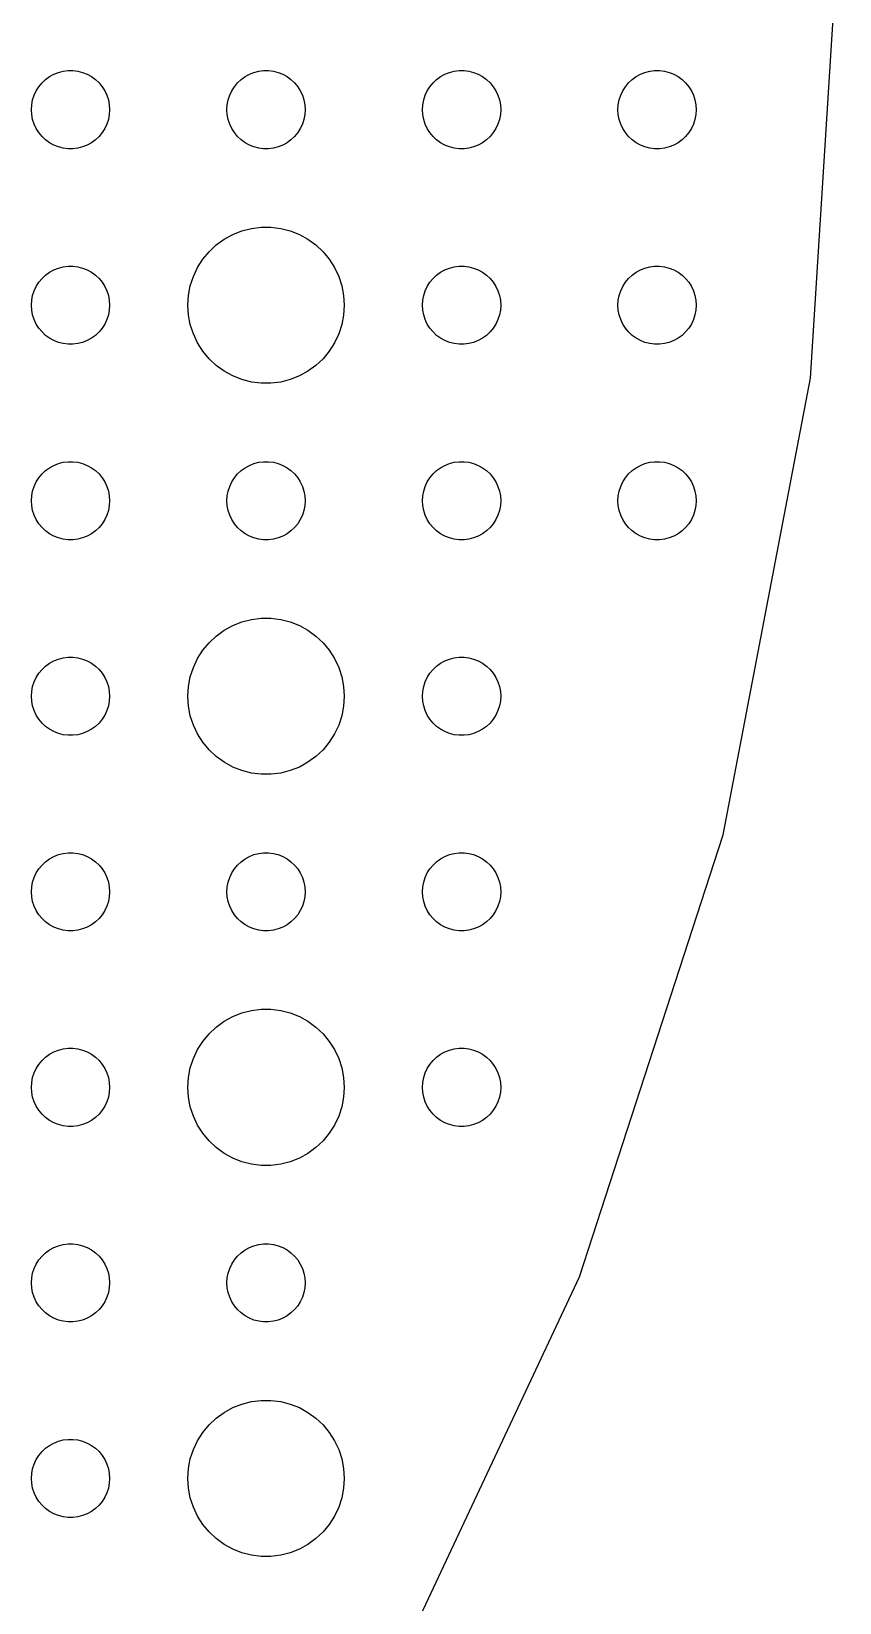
# Model space of a CAD drawing. Header units: metres. Extents: x -142 to 142, y -142 to 142.
# Drawn here: x 111 to 142, y -64.8 to -4.5 of the extents above; entities that cross this region are included whole.
import ezdxf

# ---------------------------------------------------------------- set-up
doc = ezdxf.new("R2010")
doc.units = ezdxf.units.M

msp = doc.modelspace()

# ---------------------------------------------------------------- linework, layer by layer
for p, q in [((140.88, -17.7973), (142, 0)), ((112.219, -6.02657), (112.406, -6.00294)), ((112.406, -6.00294), (112.594, -6.00294)), ((112.594, -6.00294), (112.781, -6.02657)), ((119.719, -6.02657), (119.906, -6.00294)), ((119.906, -6.00294), (120.094, -6.00294)), ((120.094, -6.00294), (120.281, -6.02657)), ((127.219, -6.02657), (127.406, -6.00294)), ((127.406, -6.00294), (127.594, -6.00294)), ((127.594, -6.00294), (127.781, -6.02657)), ((134.719, -6.02657), (134.906, -6.00294)), ((134.906, -6.00294), (135.094, -6.00294)), ((135.094, -6.00294), (135.281, -6.02657)), ((111.186, -6.77736), (111.286, -6.61832)), ((111.286, -6.61832), (111.407, -6.47318)), ((111.407, -6.47318), (111.544, -6.34422)), ((111.544, -6.34422), (111.696, -6.23351)), ((111.696, -6.23351), (111.861, -6.14275)), ((111.861, -6.14275), (112.036, -6.07341)), ((112.036, -6.07341), (112.219, -6.02657)), ((112.781, -6.02657), (112.964, -6.07341)), ((112.964, -6.07341), (113.139, -6.14275)), ((113.139, -6.14275), (113.304, -6.23351)), ((113.304, -6.23351), (113.456, -6.34422)), ((113.456, -6.34422), (113.593, -6.47318)), ((113.593, -6.47318), (113.714, -6.61832)), ((113.714, -6.61832), (113.814, -6.77736)), ((118.686, -6.77736), (118.786, -6.61832)), ((118.786, -6.61832), (118.907, -6.47318)), ((118.907, -6.47318), (119.044, -6.34422)), ((119.044, -6.34422), (119.196, -6.23351)), ((119.196, -6.23351), (119.361, -6.14275)), ((119.361, -6.14275), (119.536, -6.07341)), ((119.536, -6.07341), (119.719, -6.02657)), ((120.281, -6.02657), (120.464, -6.07341)), ((120.464, -6.07341), (120.639, -6.14275)), ((120.639, -6.14275), (120.804, -6.23351)), ((120.804, -6.23351), (120.956, -6.34422)), ((120.956, -6.34422), (121.093, -6.47318)), ((121.093, -6.47318), (121.214, -6.61832)), ((121.214, -6.61832), (121.314, -6.77736)), ((126.186, -6.77736), (126.286, -6.61832)), ((126.286, -6.61832), (126.407, -6.47318)), ((126.407, -6.47318), (126.544, -6.34422)), ((126.544, -6.34422), (126.696, -6.23351)), ((126.696, -6.23351), (126.861, -6.14275)), ((126.861, -6.14275), (127.036, -6.07341)), ((127.036, -6.07341), (127.219, -6.02657)), ((127.781, -6.02657), (127.964, -6.07341)), ((127.964, -6.07341), (128.139, -6.14275)), ((128.139, -6.14275), (128.304, -6.23351)), ((128.304, -6.23351), (128.456, -6.34422)), ((128.456, -6.34422), (128.593, -6.47318)), ((128.593, -6.47318), (128.714, -6.61832)), ((128.714, -6.61832), (128.814, -6.77736)), ((133.686, -6.77736), (133.786, -6.61832)), ((133.786, -6.61832), (133.907, -6.47318)), ((133.907, -6.47318), (134.044, -6.34422)), ((134.044, -6.34422), (134.196, -6.23351)), ((134.196, -6.23351), (134.361, -6.14275)), ((134.361, -6.14275), (134.536, -6.07341)), ((134.536, -6.07341), (134.719, -6.02657)), ((135.281, -6.02657), (135.464, -6.07341)), ((135.464, -6.07341), (135.639, -6.14275)), ((135.639, -6.14275), (135.804, -6.23351)), ((135.804, -6.23351), (135.956, -6.34422)), ((135.956, -6.34422), (136.093, -6.47318)), ((136.093, -6.47318), (136.214, -6.61832)), ((136.214, -6.61832), (136.314, -6.77736)), ((111.012, -7.312), (111.047, -7.12695)), ((111.047, -7.12695), (111.105, -6.9478)), ((111.105, -6.9478), (111.186, -6.77736)), ((113.814, -6.77736), (113.895, -6.9478)), ((113.895, -6.9478), (113.953, -7.12695)), ((113.953, -7.12695), (113.988, -7.312)), ((118.512, -7.312), (118.547, -7.12695)), ((118.547, -7.12695), (118.605, -6.9478)), ((118.605, -6.9478), (118.686, -6.77736)), ((121.314, -6.77736), (121.395, -6.9478)), ((121.395, -6.9478), (121.453, -7.12695)), ((121.453, -7.12695), (121.488, -7.312)), ((126.012, -7.312), (126.047, -7.12695)), ((126.047, -7.12695), (126.105, -6.9478)), ((126.105, -6.9478), (126.186, -6.77736)), ((128.814, -6.77736), (128.895, -6.9478)), ((128.895, -6.9478), (128.953, -7.12695)), ((128.953, -7.12695), (128.988, -7.312)), ((133.512, -7.312), (133.547, -7.12695)), ((133.547, -7.12695), (133.605, -6.9478)), ((133.605, -6.9478), (133.686, -6.77736)), ((136.314, -6.77736), (136.395, -6.9478)), ((136.395, -6.9478), (136.453, -7.12695)), ((136.453, -7.12695), (136.488, -7.312)), ((111, -7.5), (111.012, -7.312)), ((111.012, -7.68799), (111, -7.5)), ((111.047, -7.87303), (111.012, -7.68799)), ((113.988, -7.68799), (113.953, -7.87303)), ((113.988, -7.312), (114, -7.5)), ((114, -7.5), (113.988, -7.68799)), ((118.5, -7.5), (118.512, -7.312)), ((118.512, -7.68799), (118.5, -7.5)), ((118.547, -7.87303), (118.512, -7.68799)), ((121.488, -7.68799), (121.453, -7.87303)), ((121.488, -7.312), (121.5, -7.5)), ((121.5, -7.5), (121.488, -7.68799)), ((126, -7.5), (126.012, -7.312)), ((126.012, -7.68799), (126, -7.5)), ((126.047, -7.87303), (126.012, -7.68799)), ((128.988, -7.68799), (128.953, -7.87303)), ((128.988, -7.312), (129, -7.5)), ((129, -7.5), (128.988, -7.68799)), ((133.5, -7.5), (133.512, -7.312)), ((133.512, -7.68799), (133.5, -7.5)), ((133.547, -7.87303), (133.512, -7.68799)), ((136.488, -7.68799), (136.453, -7.87303)), ((136.488, -7.312), (136.5, -7.5)), ((136.5, -7.5), (136.488, -7.68799)), ((111.105, -8.05219), (111.047, -7.87303)), ((111.186, -8.22263), (111.105, -8.05219)), ((111.286, -8.38167), (111.186, -8.22263)), ((111.407, -8.52681), (111.286, -8.38167)), ((113.714, -8.38167), (113.593, -8.52681)), ((113.814, -8.22263), (113.714, -8.38167)), ((113.895, -8.05219), (113.814, -8.22263)), ((113.953, -7.87303), (113.895, -8.05219)), ((118.605, -8.05219), (118.547, -7.87303)), ((118.686, -8.22263), (118.605, -8.05219)), ((118.786, -8.38167), (118.686, -8.22263)), ((118.907, -8.52681), (118.786, -8.38167)), ((121.214, -8.38167), (121.093, -8.52681)), ((121.314, -8.22263), (121.214, -8.38167)), ((121.395, -8.05219), (121.314, -8.22263)), ((121.453, -7.87303), (121.395, -8.05219)), ((126.105, -8.05219), (126.047, -7.87303)), ((126.186, -8.22263), (126.105, -8.05219)), ((126.286, -8.38167), (126.186, -8.22263)), ((126.407, -8.52681), (126.286, -8.38167)), ((128.714, -8.38167), (128.593, -8.52681)), ((128.814, -8.22263), (128.714, -8.38167)), ((128.895, -8.05219), (128.814, -8.22263)), ((128.953, -7.87303), (128.895, -8.05219)), ((133.605, -8.05219), (133.547, -7.87303)), ((133.686, -8.22263), (133.605, -8.05219)), ((133.786, -8.38167), (133.686, -8.22263)), ((133.907, -8.52681), (133.786, -8.38167)), ((136.214, -8.38167), (136.093, -8.52681)), ((136.314, -8.22263), (136.214, -8.38167)), ((136.395, -8.05219), (136.314, -8.22263)), ((136.453, -7.87303), (136.395, -8.05219)), ((111.544, -8.65576), (111.407, -8.52681)), ((111.696, -8.76648), (111.544, -8.65576)), ((111.861, -8.85724), (111.696, -8.76648)), ((112.036, -8.92657), (111.861, -8.85724)), ((112.219, -8.97342), (112.036, -8.92657)), ((112.406, -8.99704), (112.219, -8.97342)), ((112.594, -8.99704), (112.406, -8.99704)), ((112.781, -8.97342), (112.594, -8.99704)), ((112.964, -8.92657), (112.781, -8.97342)), ((113.139, -8.85724), (112.964, -8.92657)), ((113.304, -8.76648), (113.139, -8.85724)), ((113.456, -8.65576), (113.304, -8.76648)), ((113.593, -8.52681), (113.456, -8.65576)), ((119.044, -8.65576), (118.907, -8.52681)), ((119.196, -8.76648), (119.044, -8.65576)), ((119.361, -8.85724), (119.196, -8.76648)), ((119.536, -8.92657), (119.361, -8.85724)), ((119.719, -8.97342), (119.536, -8.92657)), ((119.906, -8.99704), (119.719, -8.97342)), ((120.094, -8.99704), (119.906, -8.99704)), ((120.281, -8.97342), (120.094, -8.99704)), ((120.464, -8.92657), (120.281, -8.97342)), ((120.639, -8.85724), (120.464, -8.92657)), ((120.804, -8.76648), (120.639, -8.85724)), ((120.956, -8.65576), (120.804, -8.76648)), ((121.093, -8.52681), (120.956, -8.65576)), ((126.544, -8.65576), (126.407, -8.52681)), ((126.696, -8.76648), (126.544, -8.65576)), ((126.861, -8.85724), (126.696, -8.76648)), ((127.036, -8.92657), (126.861, -8.85724)), ((127.219, -8.97342), (127.036, -8.92657)), ((127.406, -8.99704), (127.219, -8.97342)), ((127.594, -8.99704), (127.406, -8.99704)), ((127.781, -8.97342), (127.594, -8.99704)), ((127.964, -8.92657), (127.781, -8.97342)), ((128.139, -8.85724), (127.964, -8.92657)), ((128.304, -8.76648), (128.139, -8.85724)), ((128.456, -8.65576), (128.304, -8.76648)), ((128.593, -8.52681), (128.456, -8.65576)), ((134.044, -8.65576), (133.907, -8.52681)), ((134.196, -8.76648), (134.044, -8.65576)), ((134.361, -8.85724), (134.196, -8.76648)), ((134.536, -8.92657), (134.361, -8.85724)), ((134.719, -8.97342), (134.536, -8.92657)), ((134.906, -8.99704), (134.719, -8.97342)), ((135.094, -8.99704), (134.906, -8.99704)), ((135.281, -8.97342), (135.094, -8.99704)), ((135.464, -8.92657), (135.281, -8.97342)), ((135.639, -8.85724), (135.464, -8.92657)), ((135.804, -8.76648), (135.639, -8.85724)), ((135.956, -8.65576), (135.804, -8.76648)), ((136.093, -8.52681), (135.956, -8.65576)), ((119.438, -12.0531), (119.812, -12.0059)), ((119.812, -12.0059), (120.188, -12.0059)), ((120.188, -12.0059), (120.562, -12.0531)), ((118.088, -12.6884), (118.393, -12.467)), ((118.393, -12.467), (118.723, -12.2855)), ((118.723, -12.2855), (119.073, -12.1468)), ((119.073, -12.1468), (119.438, -12.0531)), ((120.562, -12.0531), (120.927, -12.1468)), ((120.927, -12.1468), (121.277, -12.2855)), ((121.277, -12.2855), (121.607, -12.467)), ((121.607, -12.467), (121.912, -12.6884)), ((117.371, -13.5547), (117.573, -13.2366)), ((117.573, -13.2366), (117.813, -12.9464)), ((117.813, -12.9464), (118.088, -12.6884)), ((121.912, -12.6884), (122.187, -12.9464)), ((122.187, -12.9464), (122.427, -13.2366)), ((122.427, -13.2366), (122.629, -13.5547)), ((111.407, -13.9732), (111.544, -13.8442)), ((111.544, -13.8442), (111.696, -13.7335)), ((111.696, -13.7335), (111.861, -13.6427)), ((111.861, -13.6427), (112.036, -13.5734)), ((112.036, -13.5734), (112.219, -13.5266)), ((112.219, -13.5266), (112.406, -13.5029)), ((112.406, -13.5029), (112.594, -13.5029)), ((112.594, -13.5029), (112.781, -13.5266)), ((112.781, -13.5266), (112.964, -13.5734)), ((112.964, -13.5734), (113.139, -13.6427)), ((113.139, -13.6427), (113.304, -13.7335)), ((113.304, -13.7335), (113.456, -13.8442)), ((113.456, -13.8442), (113.593, -13.9732)), ((117.211, -13.8956), (117.371, -13.5547)), ((122.629, -13.5547), (122.789, -13.8956)), ((126.407, -13.9732), (126.544, -13.8442)), ((126.544, -13.8442), (126.696, -13.7335)), ((126.696, -13.7335), (126.861, -13.6427)), ((126.861, -13.6427), (127.036, -13.5734)), ((127.036, -13.5734), (127.219, -13.5266)), ((127.219, -13.5266), (127.406, -13.5029)), ((127.406, -13.5029), (127.594, -13.5029)), ((127.594, -13.5029), (127.781, -13.5266)), ((127.781, -13.5266), (127.964, -13.5734)), ((127.964, -13.5734), (128.139, -13.6427)), ((128.139, -13.6427), (128.304, -13.7335)), ((128.304, -13.7335), (128.456, -13.8442)), ((128.456, -13.8442), (128.593, -13.9732)), ((133.907, -13.9732), (134.044, -13.8442)), ((134.044, -13.8442), (134.196, -13.7335)), ((134.196, -13.7335), (134.361, -13.6427)), ((134.361, -13.6427), (134.536, -13.5734)), ((134.536, -13.5734), (134.719, -13.5266)), ((134.719, -13.5266), (134.906, -13.5029)), ((134.906, -13.5029), (135.094, -13.5029)), ((135.094, -13.5029), (135.281, -13.5266)), ((135.281, -13.5266), (135.464, -13.5734)), ((135.464, -13.5734), (135.639, -13.6427)), ((135.639, -13.6427), (135.804, -13.7335)), ((135.804, -13.7335), (135.956, -13.8442)), ((135.956, -13.8442), (136.093, -13.9732)), ((111.047, -14.627), (111.105, -14.4478)), ((111.105, -14.4478), (111.186, -14.2774)), ((111.186, -14.2774), (111.286, -14.1183)), ((111.286, -14.1183), (111.407, -13.9732)), ((113.593, -13.9732), (113.714, -14.1183)), ((113.714, -14.1183), (113.814, -14.2774)), ((113.814, -14.2774), (113.895, -14.4478)), ((113.895, -14.4478), (113.953, -14.627)), ((117.024, -14.624), (117.094, -14.2539)), ((117.094, -14.2539), (117.211, -13.8956)), ((122.789, -13.8956), (122.906, -14.2539)), ((122.906, -14.2539), (122.976, -14.624)), ((126.047, -14.627), (126.105, -14.4478)), ((126.105, -14.4478), (126.186, -14.2774)), ((126.186, -14.2774), (126.286, -14.1183)), ((126.286, -14.1183), (126.407, -13.9732)), ((128.593, -13.9732), (128.714, -14.1183)), ((128.714, -14.1183), (128.814, -14.2774)), ((128.814, -14.2774), (128.895, -14.4478)), ((128.895, -14.4478), (128.953, -14.627)), ((133.547, -14.627), (133.605, -14.4478)), ((133.605, -14.4478), (133.686, -14.2774)), ((133.686, -14.2774), (133.786, -14.1183)), ((133.786, -14.1183), (133.907, -13.9732)), ((136.093, -13.9732), (136.214, -14.1183)), ((136.214, -14.1183), (136.314, -14.2774)), ((136.314, -14.2774), (136.395, -14.4478)), ((136.395, -14.4478), (136.453, -14.627)), ((111, -15), (111.012, -14.812)), ((111.012, -15.188), (111, -15)), ((111.012, -14.812), (111.047, -14.627)), ((113.953, -14.627), (113.988, -14.812)), ((113.988, -14.812), (114, -15)), ((114, -15), (113.988, -15.188)), ((117, -15), (117.024, -14.624)), ((117.024, -15.376), (117, -15)), ((122.976, -14.624), (123, -15)), ((123, -15), (122.976, -15.376)), ((126, -15), (126.012, -14.812)), ((126.012, -15.188), (126, -15)), ((126.012, -14.812), (126.047, -14.627)), ((128.953, -14.627), (128.988, -14.812)), ((128.988, -14.812), (129, -15)), ((129, -15), (128.988, -15.188)), ((133.5, -15), (133.512, -14.812)), ((133.512, -15.188), (133.5, -15)), ((133.512, -14.812), (133.547, -14.627)), ((136.453, -14.627), (136.488, -14.812)), ((136.488, -14.812), (136.5, -15)), ((136.5, -15), (136.488, -15.188)), ((111.047, -15.373), (111.012, -15.188)), ((111.105, -15.5522), (111.047, -15.373)), ((111.186, -15.7226), (111.105, -15.5522)), ((113.895, -15.5522), (113.814, -15.7226)), ((113.953, -15.373), (113.895, -15.5522)), ((113.988, -15.188), (113.953, -15.373)), ((117.094, -15.7461), (117.024, -15.376)), ((122.976, -15.376), (122.906, -15.7461)), ((126.047, -15.373), (126.012, -15.188)), ((126.105, -15.5522), (126.047, -15.373)), ((126.186, -15.7226), (126.105, -15.5522)), ((128.895, -15.5522), (128.814, -15.7226)), ((128.953, -15.373), (128.895, -15.5522)), ((128.988, -15.188), (128.953, -15.373)), ((133.547, -15.373), (133.512, -15.188)), ((133.605, -15.5522), (133.547, -15.373)), ((133.686, -15.7226), (133.605, -15.5522)), ((136.395, -15.5522), (136.314, -15.7226)), ((136.453, -15.373), (136.395, -15.5522)), ((136.488, -15.188), (136.453, -15.373)), ((111.286, -15.8817), (111.186, -15.7226)), ((111.407, -16.0268), (111.286, -15.8817)), ((111.544, -16.1558), (111.407, -16.0268)), ((111.696, -16.2665), (111.544, -16.1558)), ((111.861, -16.3572), (111.696, -16.2665)), ((113.304, -16.2665), (113.139, -16.3572)), ((113.456, -16.1558), (113.304, -16.2665)), ((113.593, -16.0268), (113.456, -16.1558)), ((113.714, -15.8817), (113.593, -16.0268)), ((113.814, -15.7226), (113.714, -15.8817)), ((117.211, -16.1044), (117.094, -15.7461)), ((117.371, -16.4453), (117.211, -16.1044)), ((122.789, -16.1044), (122.629, -16.4453)), ((122.906, -15.7461), (122.789, -16.1044)), ((126.286, -15.8817), (126.186, -15.7226)), ((126.407, -16.0268), (126.286, -15.8817)), ((126.544, -16.1558), (126.407, -16.0268)), ((126.696, -16.2665), (126.544, -16.1558)), ((126.861, -16.3572), (126.696, -16.2665)), ((128.304, -16.2665), (128.139, -16.3572)), ((128.456, -16.1558), (128.304, -16.2665)), ((128.593, -16.0268), (128.456, -16.1558)), ((128.714, -15.8817), (128.593, -16.0268)), ((128.814, -15.7226), (128.714, -15.8817)), ((133.786, -15.8817), (133.686, -15.7226)), ((133.907, -16.0268), (133.786, -15.8817)), ((134.044, -16.1558), (133.907, -16.0268)), ((134.196, -16.2665), (134.044, -16.1558)), ((134.361, -16.3572), (134.196, -16.2665)), ((135.804, -16.2665), (135.639, -16.3572)), ((135.956, -16.1558), (135.804, -16.2665)), ((136.093, -16.0268), (135.956, -16.1558)), ((136.214, -15.8817), (136.093, -16.0268)), ((136.314, -15.7226), (136.214, -15.8817)), ((112.036, -16.4266), (111.861, -16.3572)), ((112.219, -16.4734), (112.036, -16.4266)), ((112.406, -16.497), (112.219, -16.4734)), ((112.594, -16.497), (112.406, -16.497)), ((112.781, -16.4734), (112.594, -16.497)), ((112.964, -16.4266), (112.781, -16.4734)), ((113.139, -16.3572), (112.964, -16.4266)), ((117.573, -16.7634), (117.371, -16.4453)), ((117.813, -17.0536), (117.573, -16.7634)), ((122.427, -16.7634), (122.187, -17.0536)), ((122.629, -16.4453), (122.427, -16.7634)), ((127.036, -16.4266), (126.861, -16.3572)), ((127.219, -16.4734), (127.036, -16.4266)), ((127.406, -16.497), (127.219, -16.4734)), ((127.594, -16.497), (127.406, -16.497)), ((127.781, -16.4734), (127.594, -16.497)), ((127.964, -16.4266), (127.781, -16.4734)), ((128.139, -16.3572), (127.964, -16.4266)), ((134.536, -16.4266), (134.361, -16.3572)), ((134.719, -16.4734), (134.536, -16.4266)), ((134.906, -16.497), (134.719, -16.4734)), ((135.094, -16.497), (134.906, -16.497)), ((135.281, -16.4734), (135.094, -16.497)), ((135.464, -16.4266), (135.281, -16.4734)), ((135.639, -16.3572), (135.464, -16.4266)), ((118.088, -17.3115), (117.813, -17.0536)), ((118.393, -17.533), (118.088, -17.3115)), ((121.912, -17.3115), (121.607, -17.533)), ((122.187, -17.0536), (121.912, -17.3115)), ((118.723, -17.7145), (118.393, -17.533)), ((119.073, -17.8532), (118.723, -17.7145)), ((119.438, -17.9469), (119.073, -17.8532)), ((119.812, -17.9941), (119.438, -17.9469)), ((120.188, -17.9941), (119.812, -17.9941)), ((120.562, -17.9469), (120.188, -17.9941)), ((120.927, -17.8532), (120.562, -17.9469)), ((121.277, -17.7145), (120.927, -17.8532)), ((121.607, -17.533), (121.277, -17.7145)), ((137.539, -35.314), (140.88, -17.7973)), ((111.861, -21.1427), (112.036, -21.0734)), ((112.036, -21.0734), (112.219, -21.0266)), ((112.219, -21.0266), (112.406, -21.003)), ((112.406, -21.003), (112.594, -21.003)), ((112.594, -21.003), (112.781, -21.0266)), ((112.781, -21.0266), (112.964, -21.0734)), ((112.964, -21.0734), (113.139, -21.1427)), ((119.361, -21.1427), (119.536, -21.0734)), ((119.536, -21.0734), (119.719, -21.0266)), ((119.719, -21.0266), (119.906, -21.003)), ((119.906, -21.003), (120.094, -21.003)), ((120.094, -21.003), (120.281, -21.0266)), ((120.281, -21.0266), (120.464, -21.0734)), ((120.464, -21.0734), (120.639, -21.1427)), ((126.861, -21.1427), (127.036, -21.0734)), ((127.036, -21.0734), (127.219, -21.0266)), ((127.219, -21.0266), (127.406, -21.003)), ((127.406, -21.003), (127.594, -21.003)), ((127.594, -21.003), (127.781, -21.0266)), ((127.781, -21.0266), (127.964, -21.0734)), ((127.964, -21.0734), (128.139, -21.1427)), ((134.361, -21.1427), (134.536, -21.0734)), ((134.536, -21.0734), (134.719, -21.0266)), ((134.719, -21.0266), (134.906, -21.003)), ((134.906, -21.003), (135.094, -21.003)), ((135.094, -21.003), (135.281, -21.0266)), ((135.281, -21.0266), (135.464, -21.0734)), ((135.464, -21.0734), (135.639, -21.1427)), ((111.186, -21.7774), (111.286, -21.6183)), ((111.286, -21.6183), (111.407, -21.4732)), ((111.407, -21.4732), (111.544, -21.3442)), ((111.544, -21.3442), (111.696, -21.2335)), ((111.696, -21.2335), (111.861, -21.1427)), ((113.139, -21.1427), (113.304, -21.2335)), ((113.304, -21.2335), (113.456, -21.3442)), ((113.456, -21.3442), (113.593, -21.4732)), ((113.593, -21.4732), (113.714, -21.6183)), ((113.714, -21.6183), (113.814, -21.7774)), ((118.686, -21.7774), (118.786, -21.6183)), ((118.786, -21.6183), (118.907, -21.4732)), ((118.907, -21.4732), (119.044, -21.3442)), ((119.044, -21.3442), (119.196, -21.2335)), ((119.196, -21.2335), (119.361, -21.1427)), ((120.639, -21.1427), (120.804, -21.2335)), ((120.804, -21.2335), (120.956, -21.3442)), ((120.956, -21.3442), (121.093, -21.4732)), ((121.093, -21.4732), (121.214, -21.6183)), ((121.214, -21.6183), (121.314, -21.7774)), ((126.186, -21.7774), (126.286, -21.6183)), ((126.286, -21.6183), (126.407, -21.4732)), ((126.407, -21.4732), (126.544, -21.3442)), ((126.544, -21.3442), (126.696, -21.2335)), ((126.696, -21.2335), (126.861, -21.1427)), ((128.139, -21.1427), (128.304, -21.2335)), ((128.304, -21.2335), (128.456, -21.3442)), ((128.456, -21.3442), (128.593, -21.4732)), ((128.593, -21.4732), (128.714, -21.6183)), ((128.714, -21.6183), (128.814, -21.7774)), ((133.686, -21.7774), (133.786, -21.6183)), ((133.786, -21.6183), (133.907, -21.4732)), ((133.907, -21.4732), (134.044, -21.3442)), ((134.044, -21.3442), (134.196, -21.2335)), ((134.196, -21.2335), (134.361, -21.1427)), ((135.639, -21.1427), (135.804, -21.2335)), ((135.804, -21.2335), (135.956, -21.3442)), ((135.956, -21.3442), (136.093, -21.4732)), ((136.093, -21.4732), (136.214, -21.6183)), ((136.214, -21.6183), (136.314, -21.7774)), ((111.012, -22.312), (111.047, -22.127)), ((111.047, -22.127), (111.105, -21.9478)), ((111.105, -21.9478), (111.186, -21.7774)), ((113.814, -21.7774), (113.895, -21.9478)), ((113.895, -21.9478), (113.953, -22.127)), ((113.953, -22.127), (113.988, -22.312)), ((118.512, -22.312), (118.547, -22.127)), ((118.547, -22.127), (118.605, -21.9478)), ((118.605, -21.9478), (118.686, -21.7774)), ((121.314, -21.7774), (121.395, -21.9478)), ((121.395, -21.9478), (121.453, -22.127)), ((121.453, -22.127), (121.488, -22.312)), ((126.012, -22.312), (126.047, -22.127)), ((126.047, -22.127), (126.105, -21.9478)), ((126.105, -21.9478), (126.186, -21.7774)), ((128.814, -21.7774), (128.895, -21.9478)), ((128.895, -21.9478), (128.953, -22.127)), ((128.953, -22.127), (128.988, -22.312)), ((133.512, -22.312), (133.547, -22.127)), ((133.547, -22.127), (133.605, -21.9478)), ((133.605, -21.9478), (133.686, -21.7774)), ((136.314, -21.7774), (136.395, -21.9478)), ((136.395, -21.9478), (136.453, -22.127)), ((136.453, -22.127), (136.488, -22.312)), ((111, -22.5), (111.012, -22.312)), ((111.012, -22.688), (111, -22.5)), ((111.047, -22.873), (111.012, -22.688)), ((111.105, -23.0522), (111.047, -22.873)), ((113.953, -22.873), (113.895, -23.0522)), ((113.988, -22.688), (113.953, -22.873)), ((113.988, -22.312), (114, -22.5)), ((114, -22.5), (113.988, -22.688)), ((118.5, -22.5), (118.512, -22.312)), ((118.512, -22.688), (118.5, -22.5)), ((118.547, -22.873), (118.512, -22.688)), ((118.605, -23.0522), (118.547, -22.873)), ((121.453, -22.873), (121.395, -23.0522)), ((121.488, -22.688), (121.453, -22.873)), ((121.488, -22.312), (121.5, -22.5)), ((121.5, -22.5), (121.488, -22.688)), ((126, -22.5), (126.012, -22.312)), ((126.012, -22.688), (126, -22.5)), ((126.047, -22.873), (126.012, -22.688)), ((126.105, -23.0522), (126.047, -22.873)), ((128.953, -22.873), (128.895, -23.0522)), ((128.988, -22.688), (128.953, -22.873)), ((128.988, -22.312), (129, -22.5)), ((129, -22.5), (128.988, -22.688)), ((133.5, -22.5), (133.512, -22.312)), ((133.512, -22.688), (133.5, -22.5)), ((133.547, -22.873), (133.512, -22.688)), ((133.605, -23.0522), (133.547, -22.873)), ((136.453, -22.873), (136.395, -23.0522)), ((136.488, -22.688), (136.453, -22.873)), ((136.488, -22.312), (136.5, -22.5)), ((136.5, -22.5), (136.488, -22.688)), ((111.186, -23.2226), (111.105, -23.0522)), ((111.286, -23.3817), (111.186, -23.2226)), ((111.407, -23.5268), (111.286, -23.3817)), ((113.714, -23.3817), (113.593, -23.5268)), ((113.814, -23.2226), (113.714, -23.3817)), ((113.895, -23.0522), (113.814, -23.2226)), ((118.686, -23.2226), (118.605, -23.0522)), ((118.786, -23.3817), (118.686, -23.2226)), ((118.907, -23.5268), (118.786, -23.3817)), ((121.214, -23.3817), (121.093, -23.5268)), ((121.314, -23.2226), (121.214, -23.3817)), ((121.395, -23.0522), (121.314, -23.2226)), ((126.186, -23.2226), (126.105, -23.0522)), ((126.286, -23.3817), (126.186, -23.2226)), ((126.407, -23.5268), (126.286, -23.3817)), ((128.714, -23.3817), (128.593, -23.5268)), ((128.814, -23.2226), (128.714, -23.3817)), ((128.895, -23.0522), (128.814, -23.2226)), ((133.686, -23.2226), (133.605, -23.0522)), ((133.786, -23.3817), (133.686, -23.2226)), ((133.907, -23.5268), (133.786, -23.3817)), ((136.214, -23.3817), (136.093, -23.5268)), ((136.314, -23.2226), (136.214, -23.3817)), ((136.395, -23.0522), (136.314, -23.2226)), ((111.544, -23.6558), (111.407, -23.5268)), ((111.696, -23.7665), (111.544, -23.6558)), ((111.861, -23.8572), (111.696, -23.7665)), ((112.036, -23.9266), (111.861, -23.8572)), ((112.219, -23.9734), (112.036, -23.9266)), ((112.406, -23.997), (112.219, -23.9734)), ((112.594, -23.997), (112.406, -23.997)), ((112.781, -23.9734), (112.594, -23.997)), ((112.964, -23.9266), (112.781, -23.9734)), ((113.139, -23.8572), (112.964, -23.9266)), ((113.304, -23.7665), (113.139, -23.8572)), ((113.456, -23.6558), (113.304, -23.7665)), ((113.593, -23.5268), (113.456, -23.6558)), ((119.044, -23.6558), (118.907, -23.5268)), ((119.196, -23.7665), (119.044, -23.6558)), ((119.361, -23.8572), (119.196, -23.7665)), ((119.536, -23.9266), (119.361, -23.8572)), ((119.719, -23.9734), (119.536, -23.9266)), ((119.906, -23.997), (119.719, -23.9734)), ((120.094, -23.997), (119.906, -23.997)), ((120.281, -23.9734), (120.094, -23.997)), ((120.464, -23.9266), (120.281, -23.9734)), ((120.639, -23.8572), (120.464, -23.9266)), ((120.804, -23.7665), (120.639, -23.8572)), ((120.956, -23.6558), (120.804, -23.7665)), ((121.093, -23.5268), (120.956, -23.6558)), ((126.544, -23.6558), (126.407, -23.5268)), ((126.696, -23.7665), (126.544, -23.6558)), ((126.861, -23.8572), (126.696, -23.7665)), ((127.036, -23.9266), (126.861, -23.8572)), ((127.219, -23.9734), (127.036, -23.9266)), ((127.406, -23.997), (127.219, -23.9734)), ((127.594, -23.997), (127.406, -23.997)), ((127.781, -23.9734), (127.594, -23.997)), ((127.964, -23.9266), (127.781, -23.9734)), ((128.139, -23.8572), (127.964, -23.9266)), ((128.304, -23.7665), (128.139, -23.8572)), ((128.456, -23.6558), (128.304, -23.7665)), ((128.593, -23.5268), (128.456, -23.6558)), ((134.044, -23.6558), (133.907, -23.5268)), ((134.196, -23.7665), (134.044, -23.6558)), ((134.361, -23.8572), (134.196, -23.7665)), ((134.536, -23.9266), (134.361, -23.8572)), ((134.719, -23.9734), (134.536, -23.9266)), ((134.906, -23.997), (134.719, -23.9734)), ((135.094, -23.997), (134.906, -23.997)), ((135.281, -23.9734), (135.094, -23.997)), ((135.464, -23.9266), (135.281, -23.9734)), ((135.639, -23.8572), (135.464, -23.9266)), ((135.804, -23.7665), (135.639, -23.8572)), ((135.956, -23.6558), (135.804, -23.7665)), ((136.093, -23.5268), (135.956, -23.6558)), ((119.073, -27.1468), (119.438, -27.0531)), ((119.438, -27.0531), (119.812, -27.0059)), ((119.812, -27.0059), (120.188, -27.0059)), ((120.188, -27.0059), (120.562, -27.0531)), ((120.562, -27.0531), (120.927, -27.1468)), ((117.813, -27.9464), (118.088, -27.6884)), ((118.088, -27.6884), (118.393, -27.467)), ((118.393, -27.467), (118.723, -27.2855)), ((118.723, -27.2855), (119.073, -27.1468)), ((120.927, -27.1468), (121.277, -27.2855)), ((121.277, -27.2855), (121.607, -27.467)), ((121.607, -27.467), (121.912, -27.6884)), ((121.912, -27.6884), (122.187, -27.9464)), ((117.371, -28.5547), (117.573, -28.2366)), ((117.573, -28.2366), (117.813, -27.9464)), ((122.187, -27.9464), (122.427, -28.2366)), ((122.427, -28.2366), (122.629, -28.5547)), ((111.407, -28.9732), (111.544, -28.8442)), ((111.544, -28.8442), (111.696, -28.7335)), ((111.696, -28.7335), (111.861, -28.6427)), ((111.861, -28.6427), (112.036, -28.5734)), ((112.036, -28.5734), (112.219, -28.5266)), ((112.219, -28.5266), (112.406, -28.503)), ((112.406, -28.503), (112.594, -28.503)), ((112.594, -28.503), (112.781, -28.5266)), ((112.781, -28.5266), (112.964, -28.5734)), ((112.964, -28.5734), (113.139, -28.6427)), ((113.139, -28.6427), (113.304, -28.7335)), ((113.304, -28.7335), (113.456, -28.8442)), ((113.456, -28.8442), (113.593, -28.9732)), ((117.094, -29.2539), (117.211, -28.8956)), ((117.211, -28.8956), (117.371, -28.5547)), ((122.629, -28.5547), (122.789, -28.8956)), ((122.789, -28.8956), (122.906, -29.2539)), ((126.407, -28.9732), (126.544, -28.8442)), ((126.544, -28.8442), (126.696, -28.7335)), ((126.696, -28.7335), (126.861, -28.6427)), ((126.861, -28.6427), (127.036, -28.5734)), ((127.036, -28.5734), (127.219, -28.5266)), ((127.219, -28.5266), (127.406, -28.503)), ((127.406, -28.503), (127.594, -28.503)), ((127.594, -28.503), (127.781, -28.5266)), ((127.781, -28.5266), (127.964, -28.5734)), ((127.964, -28.5734), (128.139, -28.6427)), ((128.139, -28.6427), (128.304, -28.7335)), ((128.304, -28.7335), (128.456, -28.8442)), ((128.456, -28.8442), (128.593, -28.9732)), ((111.047, -29.627), (111.105, -29.4478)), ((111.105, -29.4478), (111.186, -29.2774)), ((111.186, -29.2774), (111.286, -29.1183)), ((111.286, -29.1183), (111.407, -28.9732)), ((113.593, -28.9732), (113.714, -29.1183)), ((113.714, -29.1183), (113.814, -29.2774)), ((113.814, -29.2774), (113.895, -29.4478)), ((113.895, -29.4478), (113.953, -29.627)), ((117.024, -29.624), (117.094, -29.2539)), ((122.906, -29.2539), (122.976, -29.624)), ((126.047, -29.627), (126.105, -29.4478)), ((126.105, -29.4478), (126.186, -29.2774)), ((126.186, -29.2774), (126.286, -29.1183)), ((126.286, -29.1183), (126.407, -28.9732)), ((128.593, -28.9732), (128.714, -29.1183)), ((128.714, -29.1183), (128.814, -29.2774)), ((128.814, -29.2774), (128.895, -29.4478)), ((128.895, -29.4478), (128.953, -29.627)), ((111, -30), (111.012, -29.812)), ((111.012, -30.188), (111, -30)), ((111.012, -29.812), (111.047, -29.627)), ((113.953, -29.627), (113.988, -29.812)), ((113.988, -29.812), (114, -30)), ((114, -30), (113.988, -30.188)), ((117, -30), (117.024, -29.624)), ((117.024, -30.376), (117, -30)), ((122.976, -29.624), (123, -30)), ((123, -30), (122.976, -30.376)), ((126, -30), (126.012, -29.812)), ((126.012, -30.188), (126, -30)), ((126.012, -29.812), (126.047, -29.627)), ((128.953, -29.627), (128.988, -29.812)), ((128.988, -29.812), (129, -30)), ((129, -30), (128.988, -30.188)), ((111.047, -30.373), (111.012, -30.188)), ((111.105, -30.5522), (111.047, -30.373)), ((111.186, -30.7226), (111.105, -30.5522)), ((111.286, -30.8817), (111.186, -30.7226)), ((113.814, -30.7226), (113.714, -30.8817)), ((113.895, -30.5522), (113.814, -30.7226)), ((113.953, -30.373), (113.895, -30.5522)), ((113.988, -30.188), (113.953, -30.373)), ((117.094, -30.7461), (117.024, -30.376)), ((122.976, -30.376), (122.906, -30.7461)), ((126.047, -30.373), (126.012, -30.188)), ((126.105, -30.5522), (126.047, -30.373)), ((126.186, -30.7226), (126.105, -30.5522)), ((126.286, -30.8817), (126.186, -30.7226)), ((128.814, -30.7226), (128.714, -30.8817)), ((128.895, -30.5522), (128.814, -30.7226)), ((128.953, -30.373), (128.895, -30.5522)), ((128.988, -30.188), (128.953, -30.373)), ((111.407, -31.0268), (111.286, -30.8817)), ((111.544, -31.1558), (111.407, -31.0268)), ((111.696, -31.2665), (111.544, -31.1558)), ((111.861, -31.3572), (111.696, -31.2665)), ((113.304, -31.2665), (113.139, -31.3572)), ((113.456, -31.1558), (113.304, -31.2665)), ((113.593, -31.0268), (113.456, -31.1558)), ((113.714, -30.8817), (113.593, -31.0268)), ((117.211, -31.1044), (117.094, -30.7461)), ((117.371, -31.4453), (117.211, -31.1044)), ((122.789, -31.1044), (122.629, -31.4453)), ((122.906, -30.7461), (122.789, -31.1044)), ((126.407, -31.0268), (126.286, -30.8817)), ((126.544, -31.1558), (126.407, -31.0268)), ((126.696, -31.2665), (126.544, -31.1558)), ((126.861, -31.3572), (126.696, -31.2665)), ((128.304, -31.2665), (128.139, -31.3572)), ((128.456, -31.1558), (128.304, -31.2665)), ((128.593, -31.0268), (128.456, -31.1558)), ((128.714, -30.8817), (128.593, -31.0268)), ((112.036, -31.4266), (111.861, -31.3572)), ((112.219, -31.4734), (112.036, -31.4266)), ((112.406, -31.497), (112.219, -31.4734)), ((112.594, -31.497), (112.406, -31.497)), ((112.781, -31.4734), (112.594, -31.497)), ((112.964, -31.4266), (112.781, -31.4734)), ((113.139, -31.3572), (112.964, -31.4266)), ((117.573, -31.7634), (117.371, -31.4453)), ((117.813, -32.0536), (117.573, -31.7634)), ((122.427, -31.7634), (122.187, -32.0536)), ((122.629, -31.4453), (122.427, -31.7634)), ((127.036, -31.4266), (126.861, -31.3572)), ((127.219, -31.4734), (127.036, -31.4266)), ((127.406, -31.497), (127.219, -31.4734)), ((127.594, -31.497), (127.406, -31.497)), ((127.781, -31.4734), (127.594, -31.497)), ((127.964, -31.4266), (127.781, -31.4734)), ((128.139, -31.3572), (127.964, -31.4266)), ((118.088, -32.3115), (117.813, -32.0536)), ((118.393, -32.533), (118.088, -32.3115)), ((118.723, -32.7145), (118.393, -32.533)), ((121.607, -32.533), (121.277, -32.7145)), ((121.912, -32.3115), (121.607, -32.533)), ((122.187, -32.0536), (121.912, -32.3115)), ((119.073, -32.8532), (118.723, -32.7145)), ((119.438, -32.9469), (119.073, -32.8532)), ((119.812, -32.9941), (119.438, -32.9469)), ((120.188, -32.9941), (119.812, -32.9941)), ((120.562, -32.9469), (120.188, -32.9941)), ((120.927, -32.8532), (120.562, -32.9469)), ((121.277, -32.7145), (120.927, -32.8532)), ((132.028, -52.2737), (137.539, -35.314)), ((111.696, -36.2335), (111.861, -36.1428)), ((111.861, -36.1428), (112.036, -36.0734)), ((112.036, -36.0734), (112.219, -36.0266)), ((112.219, -36.0266), (112.406, -36.003)), ((112.406, -36.003), (112.594, -36.003)), ((112.594, -36.003), (112.781, -36.0266)), ((112.781, -36.0266), (112.964, -36.0734)), ((112.964, -36.0734), (113.139, -36.1428)), ((113.139, -36.1428), (113.304, -36.2335)), ((119.196, -36.2335), (119.361, -36.1428)), ((119.361, -36.1428), (119.536, -36.0734)), ((119.536, -36.0734), (119.719, -36.0266)), ((119.719, -36.0266), (119.906, -36.003)), ((119.906, -36.003), (120.094, -36.003)), ((120.094, -36.003), (120.281, -36.0266)), ((120.281, -36.0266), (120.464, -36.0734)), ((120.464, -36.0734), (120.639, -36.1428)), ((120.639, -36.1428), (120.804, -36.2335)), ((126.696, -36.2335), (126.861, -36.1428)), ((126.861, -36.1428), (127.036, -36.0734)), ((127.036, -36.0734), (127.219, -36.0266)), ((127.219, -36.0266), (127.406, -36.003)), ((127.406, -36.003), (127.594, -36.003)), ((127.594, -36.003), (127.781, -36.0266)), ((127.781, -36.0266), (127.964, -36.0734)), ((127.964, -36.0734), (128.139, -36.1428)), ((128.139, -36.1428), (128.304, -36.2335)), ((111.186, -36.7774), (111.286, -36.6183)), ((111.286, -36.6183), (111.407, -36.4732)), ((111.407, -36.4732), (111.544, -36.3442)), ((111.544, -36.3442), (111.696, -36.2335)), ((113.304, -36.2335), (113.456, -36.3442)), ((113.456, -36.3442), (113.593, -36.4732)), ((113.593, -36.4732), (113.714, -36.6183)), ((113.714, -36.6183), (113.814, -36.7774)), ((118.686, -36.7774), (118.786, -36.6183)), ((118.786, -36.6183), (118.907, -36.4732)), ((118.907, -36.4732), (119.044, -36.3442)), ((119.044, -36.3442), (119.196, -36.2335)), ((120.804, -36.2335), (120.956, -36.3442)), ((120.956, -36.3442), (121.093, -36.4732)), ((121.093, -36.4732), (121.214, -36.6183)), ((121.214, -36.6183), (121.314, -36.7774)), ((126.186, -36.7774), (126.286, -36.6183)), ((126.286, -36.6183), (126.407, -36.4732)), ((126.407, -36.4732), (126.544, -36.3442)), ((126.544, -36.3442), (126.696, -36.2335)), ((128.304, -36.2335), (128.456, -36.3442)), ((128.456, -36.3442), (128.593, -36.4732)), ((128.593, -36.4732), (128.714, -36.6183)), ((128.714, -36.6183), (128.814, -36.7774)), ((111, -37.5), (111.012, -37.312)), ((111.012, -37.312), (111.047, -37.127)), ((111.047, -37.127), (111.105, -36.9478)), ((111.105, -36.9478), (111.186, -36.7774)), ((113.814, -36.7774), (113.895, -36.9478)), ((113.895, -36.9478), (113.953, -37.127)), ((113.953, -37.127), (113.988, -37.312)), ((113.988, -37.312), (114, -37.5)), ((118.5, -37.5), (118.512, -37.312)), ((118.512, -37.312), (118.547, -37.127)), ((118.547, -37.127), (118.605, -36.9478)), ((118.605, -36.9478), (118.686, -36.7774)), ((121.314, -36.7774), (121.395, -36.9478)), ((121.395, -36.9478), (121.453, -37.127)), ((121.453, -37.127), (121.488, -37.312)), ((121.488, -37.312), (121.5, -37.5)), ((126, -37.5), (126.012, -37.312)), ((126.012, -37.312), (126.047, -37.127)), ((126.047, -37.127), (126.105, -36.9478)), ((126.105, -36.9478), (126.186, -36.7774)), ((128.814, -36.7774), (128.895, -36.9478)), ((128.895, -36.9478), (128.953, -37.127)), ((128.953, -37.127), (128.988, -37.312)), ((128.988, -37.312), (129, -37.5)), ((111.012, -37.688), (111, -37.5)), ((111.047, -37.873), (111.012, -37.688)), ((111.105, -38.0522), (111.047, -37.873)), ((113.953, -37.873), (113.895, -38.0522)), ((113.988, -37.688), (113.953, -37.873)), ((114, -37.5), (113.988, -37.688)), ((118.512, -37.688), (118.5, -37.5)), ((118.547, -37.873), (118.512, -37.688)), ((118.605, -38.0522), (118.547, -37.873)), ((121.453, -37.873), (121.395, -38.0522)), ((121.488, -37.688), (121.453, -37.873)), ((121.5, -37.5), (121.488, -37.688)), ((126.012, -37.688), (126, -37.5)), ((126.047, -37.873), (126.012, -37.688)), ((126.105, -38.0522), (126.047, -37.873)), ((128.953, -37.873), (128.895, -38.0522)), ((128.988, -37.688), (128.953, -37.873)), ((129, -37.5), (128.988, -37.688)), ((111.186, -38.2226), (111.105, -38.0522)), ((111.286, -38.3817), (111.186, -38.2226)), ((111.407, -38.5268), (111.286, -38.3817)), ((111.544, -38.6558), (111.407, -38.5268)), ((113.593, -38.5268), (113.456, -38.6558)), ((113.714, -38.3817), (113.593, -38.5268)), ((113.814, -38.2226), (113.714, -38.3817)), ((113.895, -38.0522), (113.814, -38.2226)), ((118.686, -38.2226), (118.605, -38.0522)), ((118.786, -38.3817), (118.686, -38.2226)), ((118.907, -38.5268), (118.786, -38.3817)), ((119.044, -38.6558), (118.907, -38.5268)), ((121.093, -38.5268), (120.956, -38.6558)), ((121.214, -38.3817), (121.093, -38.5268)), ((121.314, -38.2226), (121.214, -38.3817)), ((121.395, -38.0522), (121.314, -38.2226)), ((126.186, -38.2226), (126.105, -38.0522)), ((126.286, -38.3817), (126.186, -38.2226)), ((126.407, -38.5268), (126.286, -38.3817)), ((126.544, -38.6558), (126.407, -38.5268)), ((128.593, -38.5268), (128.456, -38.6558)), ((128.714, -38.3817), (128.593, -38.5268)), ((128.814, -38.2226), (128.714, -38.3817)), ((128.895, -38.0522), (128.814, -38.2226)), ((111.696, -38.7665), (111.544, -38.6558)), ((111.861, -38.8572), (111.696, -38.7665)), ((112.036, -38.9266), (111.861, -38.8572)), ((112.219, -38.9734), (112.036, -38.9266)), ((112.406, -38.997), (112.219, -38.9734)), ((112.594, -38.997), (112.406, -38.997)), ((112.781, -38.9734), (112.594, -38.997)), ((112.964, -38.9266), (112.781, -38.9734)), ((113.139, -38.8572), (112.964, -38.9266)), ((113.304, -38.7665), (113.139, -38.8572)), ((113.456, -38.6558), (113.304, -38.7665)), ((119.196, -38.7665), (119.044, -38.6558)), ((119.361, -38.8572), (119.196, -38.7665)), ((119.536, -38.9266), (119.361, -38.8572)), ((119.719, -38.9734), (119.536, -38.9266)), ((119.906, -38.997), (119.719, -38.9734)), ((120.094, -38.997), (119.906, -38.997)), ((120.281, -38.9734), (120.094, -38.997)), ((120.464, -38.9266), (120.281, -38.9734)), ((120.639, -38.8572), (120.464, -38.9266)), ((120.804, -38.7665), (120.639, -38.8572)), ((120.956, -38.6558), (120.804, -38.7665)), ((126.696, -38.7665), (126.544, -38.6558)), ((126.861, -38.8572), (126.696, -38.7665)), ((127.036, -38.9266), (126.861, -38.8572)), ((127.219, -38.9734), (127.036, -38.9266)), ((127.406, -38.997), (127.219, -38.9734)), ((127.594, -38.997), (127.406, -38.997)), ((127.781, -38.9734), (127.594, -38.997)), ((127.964, -38.9266), (127.781, -38.9734)), ((128.139, -38.8572), (127.964, -38.9266)), ((128.304, -38.7665), (128.139, -38.8572)), ((128.456, -38.6558), (128.304, -38.7665)), ((118.723, -42.2855), (119.073, -42.1468)), ((119.073, -42.1468), (119.438, -42.0531)), ((119.438, -42.0531), (119.812, -42.0059)), ((119.812, -42.0059), (120.188, -42.0059)), ((120.188, -42.0059), (120.562, -42.0531)), ((120.562, -42.0531), (120.927, -42.1468)), ((120.927, -42.1468), (121.277, -42.2855)), ((117.813, -42.9464), (118.088, -42.6885)), ((118.088, -42.6885), (118.393, -42.467)), ((118.393, -42.467), (118.723, -42.2855)), ((121.277, -42.2855), (121.607, -42.467)), ((121.607, -42.467), (121.912, -42.6885)), ((121.912, -42.6885), (122.187, -42.9464)), ((117.371, -43.5547), (117.573, -43.2366)), ((117.573, -43.2366), (117.813, -42.9464)), ((122.187, -42.9464), (122.427, -43.2366)), ((122.427, -43.2366), (122.629, -43.5547)), ((111.286, -44.1183), (111.407, -43.9732)), ((111.407, -43.9732), (111.544, -43.8442)), ((111.544, -43.8442), (111.696, -43.7335)), ((111.696, -43.7335), (111.861, -43.6428)), ((111.861, -43.6428), (112.036, -43.5734)), ((112.036, -43.5734), (112.219, -43.5266)), ((112.219, -43.5266), (112.406, -43.503)), ((112.406, -43.503), (112.594, -43.503)), ((112.594, -43.503), (112.781, -43.5266)), ((112.781, -43.5266), (112.964, -43.5734)), ((112.964, -43.5734), (113.139, -43.6428)), ((113.139, -43.6428), (113.304, -43.7335)), ((113.304, -43.7335), (113.456, -43.8442)), ((113.456, -43.8442), (113.593, -43.9732)), ((113.593, -43.9732), (113.714, -44.1183)), ((117.094, -44.2539), (117.211, -43.8956)), ((117.211, -43.8956), (117.371, -43.5547)), ((122.629, -43.5547), (122.789, -43.8956)), ((122.789, -43.8956), (122.906, -44.2539)), ((126.286, -44.1183), (126.407, -43.9732)), ((126.407, -43.9732), (126.544, -43.8442)), ((126.544, -43.8442), (126.696, -43.7335)), ((126.696, -43.7335), (126.861, -43.6428)), ((126.861, -43.6428), (127.036, -43.5734)), ((127.036, -43.5734), (127.219, -43.5266)), ((127.219, -43.5266), (127.406, -43.503)), ((127.406, -43.503), (127.594, -43.503)), ((127.594, -43.503), (127.781, -43.5266)), ((127.781, -43.5266), (127.964, -43.5734)), ((127.964, -43.5734), (128.139, -43.6428)), ((128.139, -43.6428), (128.304, -43.7335)), ((128.304, -43.7335), (128.456, -43.8442)), ((128.456, -43.8442), (128.593, -43.9732)), ((128.593, -43.9732), (128.714, -44.1183)), ((111.047, -44.627), (111.105, -44.4478)), ((111.105, -44.4478), (111.186, -44.2774)), ((111.186, -44.2774), (111.286, -44.1183)), ((113.714, -44.1183), (113.814, -44.2774)), ((113.814, -44.2774), (113.895, -44.4478)), ((113.895, -44.4478), (113.953, -44.627)), ((117.024, -44.624), (117.094, -44.2539)), ((122.906, -44.2539), (122.976, -44.624)), ((126.047, -44.627), (126.105, -44.4478)), ((126.105, -44.4478), (126.186, -44.2774)), ((126.186, -44.2774), (126.286, -44.1183)), ((128.714, -44.1183), (128.814, -44.2774)), ((128.814, -44.2774), (128.895, -44.4478)), ((128.895, -44.4478), (128.953, -44.627)), ((111, -45), (111.012, -44.812)), ((111.012, -45.188), (111, -45)), ((111.012, -44.812), (111.047, -44.627)), ((111.047, -45.373), (111.012, -45.188)), ((113.953, -44.627), (113.988, -44.812)), ((113.988, -45.188), (113.953, -45.373)), ((113.988, -44.812), (114, -45)), ((114, -45), (113.988, -45.188)), ((117, -45), (117.024, -44.624)), ((117.024, -45.376), (117, -45)), ((122.976, -44.624), (123, -45)), ((123, -45), (122.976, -45.376)), ((126, -45), (126.012, -44.812)), ((126.012, -45.188), (126, -45)), ((126.012, -44.812), (126.047, -44.627)), ((126.047, -45.373), (126.012, -45.188)), ((128.953, -44.627), (128.988, -44.812)), ((128.988, -45.188), (128.953, -45.373)), ((128.988, -44.812), (129, -45)), ((129, -45), (128.988, -45.188)), ((111.105, -45.5522), (111.047, -45.373)), ((111.186, -45.7226), (111.105, -45.5522)), ((111.286, -45.8817), (111.186, -45.7226)), ((113.814, -45.7226), (113.714, -45.8817)), ((113.895, -45.5522), (113.814, -45.7226)), ((113.953, -45.373), (113.895, -45.5522)), ((117.094, -45.7461), (117.024, -45.376)), ((117.211, -46.1044), (117.094, -45.7461)), ((122.906, -45.7461), (122.789, -46.1044)), ((122.976, -45.376), (122.906, -45.7461)), ((126.105, -45.5522), (126.047, -45.373)), ((126.186, -45.7226), (126.105, -45.5522)), ((126.286, -45.8817), (126.186, -45.7226)), ((128.814, -45.7226), (128.714, -45.8817)), ((128.895, -45.5522), (128.814, -45.7226)), ((128.953, -45.373), (128.895, -45.5522)), ((111.407, -46.0268), (111.286, -45.8817)), ((111.544, -46.1558), (111.407, -46.0268)), ((111.696, -46.2665), (111.544, -46.1558)), ((111.861, -46.3572), (111.696, -46.2665)), ((112.036, -46.4266), (111.861, -46.3572)), ((113.139, -46.3572), (112.964, -46.4266)), ((113.304, -46.2665), (113.139, -46.3572)), ((113.456, -46.1558), (113.304, -46.2665)), ((113.593, -46.0268), (113.456, -46.1558)), ((113.714, -45.8817), (113.593, -46.0268)), ((117.371, -46.4453), (117.211, -46.1044)), ((122.789, -46.1044), (122.629, -46.4453)), ((126.407, -46.0268), (126.286, -45.8817)), ((126.544, -46.1558), (126.407, -46.0268)), ((126.696, -46.2665), (126.544, -46.1558)), ((126.861, -46.3572), (126.696, -46.2665)), ((127.036, -46.4266), (126.861, -46.3572)), ((128.139, -46.3572), (127.964, -46.4266)), ((128.304, -46.2665), (128.139, -46.3572)), ((128.456, -46.1558), (128.304, -46.2665)), ((128.593, -46.0268), (128.456, -46.1558)), ((128.714, -45.8817), (128.593, -46.0268)), ((112.219, -46.4734), (112.036, -46.4266)), ((112.406, -46.497), (112.219, -46.4734)), ((112.594, -46.497), (112.406, -46.497)), ((112.781, -46.4734), (112.594, -46.497)), ((112.964, -46.4266), (112.781, -46.4734)), ((117.573, -46.7634), (117.371, -46.4453)), ((117.813, -47.0536), (117.573, -46.7634)), ((122.427, -46.7634), (122.187, -47.0536)), ((122.629, -46.4453), (122.427, -46.7634)), ((127.219, -46.4734), (127.036, -46.4266)), ((127.406, -46.497), (127.219, -46.4734)), ((127.594, -46.497), (127.406, -46.497)), ((127.781, -46.4734), (127.594, -46.497)), ((127.964, -46.4266), (127.781, -46.4734)), ((118.088, -47.3115), (117.813, -47.0536)), ((118.393, -47.533), (118.088, -47.3115)), ((118.723, -47.7145), (118.393, -47.533)), ((121.607, -47.533), (121.277, -47.7145)), ((121.912, -47.3115), (121.607, -47.533)), ((122.187, -47.0536), (121.912, -47.3115)), ((119.073, -47.8532), (118.723, -47.7145)), ((119.438, -47.9469), (119.073, -47.8532)), ((119.812, -47.9941), (119.438, -47.9469)), ((120.188, -47.9941), (119.812, -47.9941)), ((120.562, -47.9469), (120.188, -47.9941)), ((120.927, -47.8532), (120.562, -47.9469)), ((121.277, -47.7145), (120.927, -47.8532)), ((111.696, -51.2335), (111.861, -51.1428)), ((111.861, -51.1428), (112.036, -51.0734)), ((112.036, -51.0734), (112.219, -51.0266)), ((112.219, -51.0266), (112.406, -51.003)), ((112.406, -51.003), (112.594, -51.003)), ((112.594, -51.003), (112.781, -51.0266)), ((112.781, -51.0266), (112.964, -51.0734)), ((112.964, -51.0734), (113.139, -51.1428)), ((113.139, -51.1428), (113.304, -51.2335)), ((119.196, -51.2335), (119.361, -51.1428)), ((119.361, -51.1428), (119.536, -51.0734)), ((119.536, -51.0734), (119.719, -51.0266)), ((119.719, -51.0266), (119.906, -51.003)), ((119.906, -51.003), (120.094, -51.003)), ((120.094, -51.003), (120.281, -51.0266)), ((120.281, -51.0266), (120.464, -51.0734)), ((120.464, -51.0734), (120.639, -51.1428)), ((120.639, -51.1428), (120.804, -51.2335)), ((111.105, -51.9478), (111.186, -51.7774)), ((111.186, -51.7774), (111.286, -51.6183)), ((111.286, -51.6183), (111.407, -51.4732)), ((111.407, -51.4732), (111.544, -51.3442)), ((111.544, -51.3442), (111.696, -51.2335)), ((113.304, -51.2335), (113.456, -51.3442)), ((113.456, -51.3442), (113.593, -51.4732)), ((113.593, -51.4732), (113.714, -51.6183)), ((113.714, -51.6183), (113.814, -51.7774)), ((113.814, -51.7774), (113.895, -51.9478)), ((118.605, -51.9478), (118.686, -51.7774)), ((118.686, -51.7774), (118.786, -51.6183)), ((118.786, -51.6183), (118.907, -51.4732)), ((118.907, -51.4732), (119.044, -51.3442)), ((119.044, -51.3442), (119.196, -51.2335)), ((120.804, -51.2335), (120.956, -51.3442)), ((120.956, -51.3442), (121.093, -51.4732)), ((121.093, -51.4732), (121.214, -51.6183)), ((121.214, -51.6183), (121.314, -51.7774)), ((121.314, -51.7774), (121.395, -51.9478)), ((111, -52.5), (111.012, -52.312)), ((111.012, -52.312), (111.047, -52.127)), ((111.047, -52.127), (111.105, -51.9478)), ((113.895, -51.9478), (113.953, -52.127)), ((113.953, -52.127), (113.988, -52.312)), ((113.988, -52.312), (114, -52.5)), ((118.5, -52.5), (118.512, -52.312)), ((118.512, -52.312), (118.547, -52.127)), ((118.547, -52.127), (118.605, -51.9478)), ((121.395, -51.9478), (121.453, -52.127)), ((121.453, -52.127), (121.488, -52.312)), ((121.488, -52.312), (121.5, -52.5)), ((124.436, -68.409), (132.028, -52.2737)), ((111.012, -52.688), (111, -52.5)), ((111.047, -52.873), (111.012, -52.688)), ((111.105, -53.0522), (111.047, -52.873)), ((113.953, -52.873), (113.895, -53.0522)), ((113.988, -52.688), (113.953, -52.873)), ((114, -52.5), (113.988, -52.688)), ((118.512, -52.688), (118.5, -52.5)), ((118.547, -52.873), (118.512, -52.688)), ((118.605, -53.0522), (118.547, -52.873)), ((121.453, -52.873), (121.395, -53.0522)), ((121.488, -52.688), (121.453, -52.873)), ((121.5, -52.5), (121.488, -52.688)), ((111.186, -53.2226), (111.105, -53.0522)), ((111.286, -53.3817), (111.186, -53.2226)), ((111.407, -53.5268), (111.286, -53.3817)), ((111.544, -53.6558), (111.407, -53.5268)), ((113.593, -53.5268), (113.456, -53.6558)), ((113.714, -53.3817), (113.593, -53.5268)), ((113.814, -53.2226), (113.714, -53.3817)), ((113.895, -53.0522), (113.814, -53.2226)), ((118.686, -53.2226), (118.605, -53.0522)), ((118.786, -53.3817), (118.686, -53.2226)), ((118.907, -53.5268), (118.786, -53.3817)), ((119.044, -53.6558), (118.907, -53.5268)), ((121.093, -53.5268), (120.956, -53.6558)), ((121.214, -53.3817), (121.093, -53.5268)), ((121.314, -53.2226), (121.214, -53.3817)), ((121.395, -53.0522), (121.314, -53.2226)), ((111.696, -53.7665), (111.544, -53.6558)), ((111.861, -53.8572), (111.696, -53.7665)), ((112.036, -53.9266), (111.861, -53.8572)), ((112.219, -53.9734), (112.036, -53.9266)), ((112.406, -53.997), (112.219, -53.9734)), ((112.594, -53.997), (112.406, -53.997)), ((112.781, -53.9734), (112.594, -53.997)), ((112.964, -53.9266), (112.781, -53.9734)), ((113.139, -53.8572), (112.964, -53.9266)), ((113.304, -53.7665), (113.139, -53.8572)), ((113.456, -53.6558), (113.304, -53.7665)), ((119.196, -53.7665), (119.044, -53.6558)), ((119.361, -53.8572), (119.196, -53.7665)), ((119.536, -53.9266), (119.361, -53.8572)), ((119.719, -53.9734), (119.536, -53.9266)), ((119.906, -53.997), (119.719, -53.9734)), ((120.094, -53.997), (119.906, -53.997)), ((120.281, -53.9734), (120.094, -53.997)), ((120.464, -53.9266), (120.281, -53.9734)), ((120.639, -53.8572), (120.464, -53.9266)), ((120.804, -53.7665), (120.639, -53.8572)), ((120.956, -53.6558), (120.804, -53.7665)), ((118.723, -57.2855), (119.073, -57.1468)), ((119.073, -57.1468), (119.438, -57.0531)), ((119.438, -57.0531), (119.812, -57.0059)), ((119.812, -57.0059), (120.188, -57.0059)), ((120.188, -57.0059), (120.562, -57.0531)), ((120.562, -57.0531), (120.927, -57.1468)), ((120.927, -57.1468), (121.277, -57.2855)), ((117.813, -57.9464), (118.088, -57.6885)), ((118.088, -57.6885), (118.393, -57.467)), ((118.393, -57.467), (118.723, -57.2855)), ((121.277, -57.2855), (121.607, -57.467)), ((121.607, -57.467), (121.912, -57.6885)), ((121.912, -57.6885), (122.187, -57.9464)), ((117.371, -58.5547), (117.573, -58.2366)), ((117.573, -58.2366), (117.813, -57.9464)), ((122.187, -57.9464), (122.427, -58.2366)), ((122.427, -58.2366), (122.629, -58.5547)), ((111.286, -59.1183), (111.407, -58.9732)), ((111.407, -58.9732), (111.544, -58.8442)), ((111.544, -58.8442), (111.696, -58.7335)), ((111.696, -58.7335), (111.861, -58.6428)), ((111.861, -58.6428), (112.036, -58.5734)), ((112.036, -58.5734), (112.219, -58.5266)), ((112.219, -58.5266), (112.406, -58.503)), ((112.406, -58.503), (112.594, -58.503)), ((112.594, -58.503), (112.781, -58.5266)), ((112.781, -58.5266), (112.964, -58.5734)), ((112.964, -58.5734), (113.139, -58.6428)), ((113.139, -58.6428), (113.304, -58.7335)), ((113.304, -58.7335), (113.456, -58.8442)), ((113.456, -58.8442), (113.593, -58.9732)), ((113.593, -58.9732), (113.714, -59.1183)), ((117.094, -59.2539), (117.211, -58.8956)), ((117.211, -58.8956), (117.371, -58.5547)), ((122.629, -58.5547), (122.789, -58.8956)), ((122.789, -58.8956), (122.906, -59.2539)), ((111.012, -59.812), (111.047, -59.627)), ((111.047, -59.627), (111.105, -59.4478)), ((111.105, -59.4478), (111.186, -59.2774)), ((111.186, -59.2774), (111.286, -59.1183)), ((113.714, -59.1183), (113.814, -59.2774)), ((113.814, -59.2774), (113.895, -59.4478)), ((113.895, -59.4478), (113.953, -59.627)), ((113.953, -59.627), (113.988, -59.812)), ((117, -60), (117.024, -59.624)), ((117.024, -59.624), (117.094, -59.2539)), ((122.906, -59.2539), (122.976, -59.624)), ((122.976, -59.624), (123, -60)), ((111, -60), (111.012, -59.812)), ((111.012, -60.188), (111, -60)), ((111.047, -60.373), (111.012, -60.188)), ((113.988, -60.188), (113.953, -60.373)), ((113.988, -59.812), (114, -60)), ((114, -60), (113.988, -60.188)), ((117.024, -60.376), (117, -60)), ((123, -60), (122.976, -60.376)), ((111.105, -60.5522), (111.047, -60.373)), ((111.186, -60.7226), (111.105, -60.5522)), ((111.286, -60.8817), (111.186, -60.7226)), ((113.814, -60.7226), (113.714, -60.8817)), ((113.895, -60.5522), (113.814, -60.7226)), ((113.953, -60.373), (113.895, -60.5522)), ((117.094, -60.7461), (117.024, -60.376)), ((117.211, -61.1044), (117.094, -60.7461)), ((122.906, -60.7461), (122.789, -61.1044)), ((122.976, -60.376), (122.906, -60.7461)), ((111.407, -61.0268), (111.286, -60.8817)), ((111.544, -61.1558), (111.407, -61.0268)), ((111.696, -61.2665), (111.544, -61.1558)), ((111.861, -61.3572), (111.696, -61.2665)), ((112.036, -61.4266), (111.861, -61.3572)), ((112.219, -61.4734), (112.036, -61.4266)), ((112.964, -61.4266), (112.781, -61.4734)), ((113.139, -61.3572), (112.964, -61.4266)), ((113.304, -61.2665), (113.139, -61.3572)), ((113.456, -61.1558), (113.304, -61.2665)), ((113.593, -61.0268), (113.456, -61.1558)), ((113.714, -60.8817), (113.593, -61.0268)), ((117.371, -61.4453), (117.211, -61.1044)), ((117.573, -61.7634), (117.371, -61.4453)), ((122.629, -61.4453), (122.427, -61.7634)), ((122.789, -61.1044), (122.629, -61.4453)), ((112.406, -61.497), (112.219, -61.4734)), ((112.594, -61.497), (112.406, -61.497)), ((112.781, -61.4734), (112.594, -61.497)), ((117.813, -62.0536), (117.573, -61.7634)), ((118.088, -62.3115), (117.813, -62.0536)), ((122.187, -62.0536), (121.912, -62.3115)), ((122.427, -61.7634), (122.187, -62.0536)), ((118.393, -62.533), (118.088, -62.3115)), ((118.723, -62.7145), (118.393, -62.533)), ((121.607, -62.533), (121.277, -62.7145)), ((121.912, -62.3115), (121.607, -62.533)), ((119.073, -62.8532), (118.723, -62.7145)), ((119.438, -62.9469), (119.073, -62.8532)), ((119.812, -62.9941), (119.438, -62.9469)), ((120.188, -62.9941), (119.812, -62.9941)), ((120.562, -62.9469), (120.188, -62.9941)), ((120.927, -62.8532), (120.562, -62.9469)), ((121.277, -62.7145), (120.927, -62.8532))]:
    msp.add_line(p, q)

doc.saveas('drawing.dxf')
